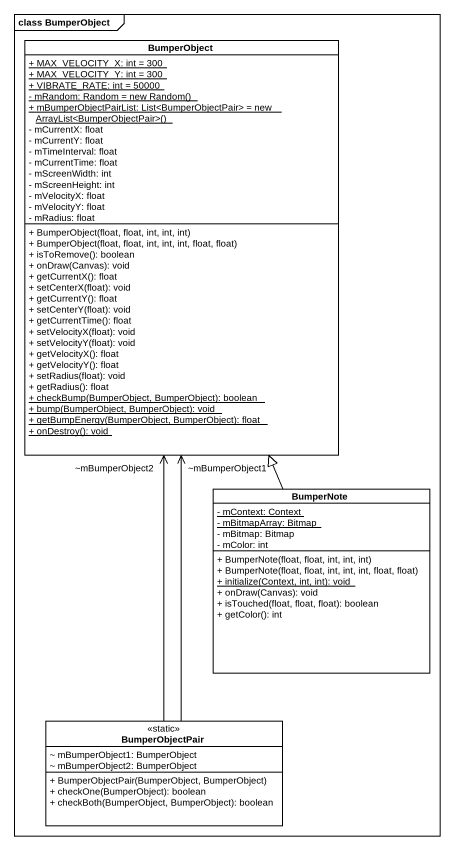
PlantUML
@startuml
mainframe class BumperObject
hide circle
hide empty members
skinparam classAttributeIconSize 0
class BumperObject {
  {static} + MAX_VELOCITY_X: int = 300
  {static} + MAX_VELOCITY_Y: int = 300
  {static} + VIBRATE_RATE: int = 50000
  {static} {field} - mRandom: Random = new Random()
  {static} {field} + mBumperObjectPairList: List<BumperObjectPair> = new ArrayList<BumperObjectPair>()
  - mCurrentX: float
  - mCurrentY: float
  - mTimeInterval: float
  - mCurrentTime: float
  - mScreenWidth: int
  - mScreenHeight: int
  - mVelocityX: float
  - mVelocityY: float
  - mRadius: float
  + BumperObject(float, float, int, int, int)
  + BumperObject(float, float, int, int, int, float, float)
  + isToRemove(): boolean
  + onDraw(Canvas): void
  + getCurrentX(): float
  + setCenterX(float): void
  + getCurrentY(): float
  + setCenterY(float): void
  + getCurrentTime(): float
  + setVelocityX(float): void
  + setVelocityY(float): void
  + getVelocityX(): float
  + getVelocityY(): float
  + setRadius(float): void
  + getRadius(): float
  {static} + checkBump(BumperObject, BumperObject): boolean
  {static} + bump(BumperObject, BumperObject): void
  {static} + getBumpEnergy(BumperObject, BumperObject): float
  {static} + onDestroy(): void
}
class BumperNote {
  {static} - mContext: Context
  {static} - mBitmapArray: Bitmap
  - mBitmap: Bitmap
  - mColor: int
  + BumperNote(float, float, int, int, int)
  + BumperNote(float, float, int, int, int, float, float)
  {static} + initialize(Context, int, int): void
  + onDraw(Canvas): void
  + isTouched(float, float, float): boolean
  + getColor(): int
}
class BumperObjectPair <<static>> {
  ~ mBumperObject1: BumperObject
  ~ mBumperObject2: BumperObject
  + BumperObjectPair(BumperObject, BumperObject)
  + checkOne(BumperObject): boolean
  + checkBoth(BumperObject, BumperObject): boolean
}
BumperNote -up-|> BumperObject
BumperObjectPair -up-> "~mBumperObject1" BumperObject
BumperObjectPair -up-> "~mBumperObject2" BumperObject
@enduml
